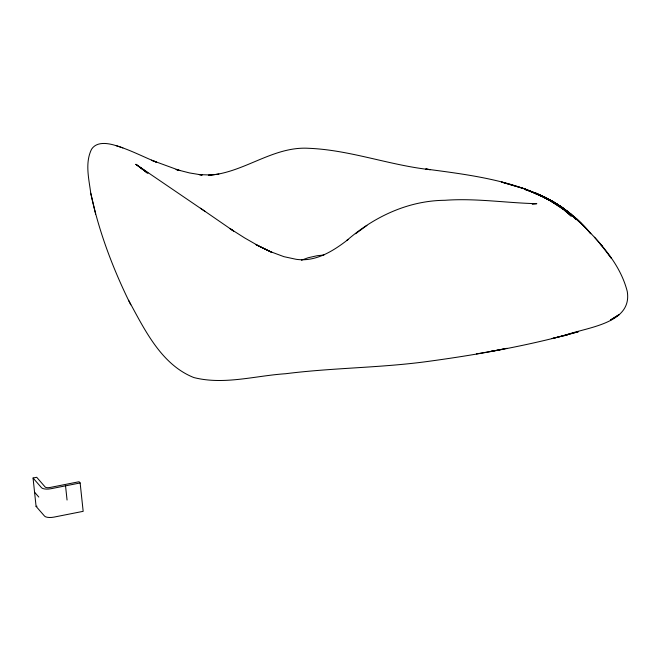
<?xml version="1.0" encoding="UTF-8"?>
<svg xmlns="http://www.w3.org/2000/svg" width="661" height="661" viewBox="0 0 661 661"><rect width="100%" height="100%" fill="white"/><g stroke="black" fill="none" stroke-linecap="round" stroke-linejoin="round"><path stroke-width="0.99" d="M532.27 204.307L536.806 203.687C506.252 202.977 475.631 198.036 444.952 200.291C408.217 200.597 374.085 216.742 346.736 240.546L348.107 239.505C333.375 250.973 315.619 262.202 296.087 259.294L283.916 256.666L270.233 251.568L256.063 244.686L272.134 252.519L258.484 245.851L244.636 237.919L229.937 228.582L233.647 231.086L200.448 208.198M355.552 233.779L366.913 225.434M301.408 260.236L308.142 257.74L317.14 255.724L323.948 255.014M218.874 174.05L208.43 175.289C243.653 173.182 272.786 146.04 308.819 148.304C350.115 149.973 389.288 165.217 430.245 169.695L425.775 169.018C484.306 176.834 551.142 184.386 590.794 233.771C573.31 213.106 550.588 196.953 524.47 189.286C543.35 196.102 562.015 204.736 576.053 219.535C564.684 207.496 550.34 199.292 535.245 192.872L544.333 197.383M33.05 478.01L36.702 477.283L45.171 487.017A3.817 1.363 -6.1 0 0 49.881 487.512L79.08 481.737L80.138 482.951L83.17 511.333L53.971 517.109A7.635 2.727 -6.1 0 1 44.56 516.117L36.082 506.392L33.05 478.01L41.527 487.735A7.635 2.727 -6.1 0 0 50.938 488.727L80.138 482.951M36.082 506.392L36.999 506.21M128.589 300.268C144.437 329.252 161.11 364.575 193.83 377.547C223.955 385.223 255.245 375.721 285.593 373.729C331.615 367.896 378.15 367.896 424.164 361.931C476.085 354.998 527.866 345.835 578.358 331.715L552.109 338.564L567.386 334.796L563.932 335.705C584.985 327.393 632.668 324.386 627.256 291.451C619.787 262.062 597.081 239.216 576.161 218.568L581.201 223.583L573.062 216.436M507.111 348.297L490.264 351.528L503.748 349.041M476.416 353.924L493.668 350.933M210.917 175L199.267 174.628L202.159 175.025L189.616 172.951L176.057 169.497L179.784 170.546L151.543 160.226L156.368 162.152C142.008 156.244 128.135 148.899 113.097 144.784C105.843 142.9 96.275 142.008 91.573 149.196C84.79 162.928 88.921 178.891 90.772 193.26C98.96 232.044 113.205 269.333 130.746 304.804M116.22 145.66L122.855 147.89M537.36 194.301L546.35 198.143L551.58 201.316M536.468 193.913L524.669 188.848L501.402 181.998L524.669 188.848L536.922 194.103M538.806 194.912L546.35 198.143L551.621 201.357M534.947 193.351L552.778 201.423L567.51 211.768L562.172 207.306L544.986 197.242M546.151 198.283L555.24 202.803L571.658 214.726L561.668 207.48M554.249 202.968L556.884 204.571M559.52 206.182L562.147 207.794M563.907 208.859L571.583 215.131M146.858 172.901L140.743 167.58L143.743 170.084L135.902 164.333L205.34 211.619M135.902 164.333L147.973 173.124L140.372 167.58M34.57 492.197L38.801 497.064M594.528 237.208L602.006 245.867L599.684 243.174L611.177 258.063L609.178 255.394M90.772 193.26L95.638 214.073M65.538 485.843L67.058 500.03M619.365 314.454L610.632 319.949L619.365 314.454M550.423 200.82L543.482 197.168L558.975 205.497L571.203 216.106L558.975 205.497L550.423 200.82L563.486 209.38L550.423 200.82"/></g></svg>
